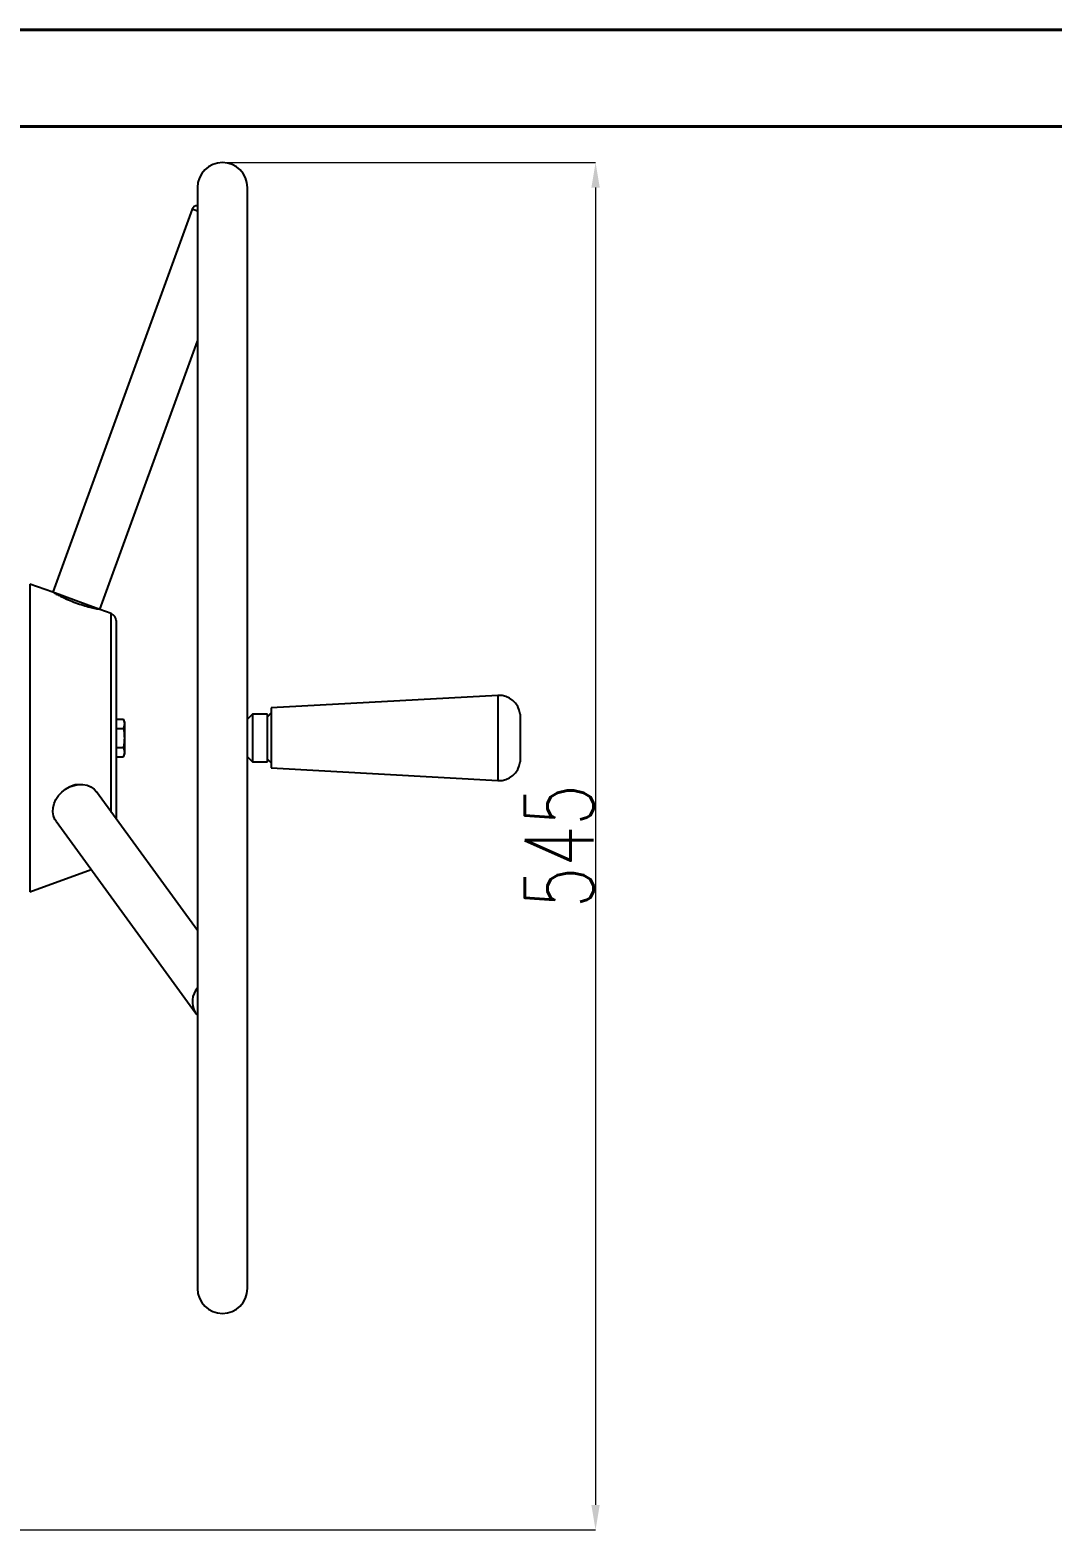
# Model space of a CAD drawing. Header units: millimetres. Extents: x 1486 to 4728, y 464 to 2757.
# Drawn here: x 2839 to 3247, y 2157 to 2757 of the extents above; entities that cross this region are included whole.
import ezdxf

# ---------------------------------------------------------------- set-up
doc = ezdxf.new("R2010")
doc.units = ezdxf.units.MM
for name, color, linetype, lineweight in [('AM_5', 3, 'Continuous', 25), ('AM_BOR', 7, 'Continuous', 50), ('粗实线', 7, 'Continuous', 40)]:
    doc.layers.add(name, color=color, linetype=linetype, lineweight=lineweight)
doc.styles.add('SLDTEXTSTYLE1', font='txt.shx', dxfattribs={"width": 0.7, "bigfont": 'gbcbig.shx'})
doc.dimstyles.new('SLDDIMSTYLE12$0', dxfattribs={"dimtxt": 12, "dimasz": 10, "dimexe": 0, "dimexo": 0.0625, "dimgap": 0.875, "dimtad": 1, "dimdec": 1, "dimlfac": 1.8, "dimrnd": 1e-09, "dimzin": 12, "dimdsep": 46, "dimtxsty": 'SLDTEXTSTYLE1', "dimcen": 0.09, "dimdle": 8.16, "dimclrd": 3, "dimclre": 3, "dimadec": 0, "dimazin": 3, "dimtfac": 1, "dimtdec": 1, "dimtofl": 0, "dimtmove": 0, "dimatfit": 3, "dimfxl": 0, "dimfrac": 2, "dimtolj": 1, "dimlwd": 5, "dimlwe": 5, "dimarcsym": 0})

# ---------------------------------------------------------------- blocks, each defined once
blk = doc.blocks.new('*D49')
at = {"layer": 'AM_5', "color": 3, "lineweight": 5, "transparency": 16777216}
blk.add_line((2913.58, 2704.07), (3064.9, 2704.07), dxfattribs=at)
at = {"layer": 'AM_5', "color": 3, "linetype": 'Continuous', "lineweight": 5, "transparency": 16777216}
for p, q in [((3064.9, 2694.07), (3064.9, 2167.45)), ((2757, 2157.45), (3064.9, 2157.45))]:
    blk.add_line(p, q, dxfattribs=at)
at = {"layer": 'AM_5', "color": 3, "transparency": 16777216}
for points in [[(3063.23, 2694.07), (3066.56, 2694.07), (3064.9, 2704.07)], [(3063.23, 2167.45), (3066.56, 2167.45), (3064.9, 2157.45)]]:
    blk.add_solid(points, dxfattribs=at)
at = {"layer": 'Defpoints', "color": 0, "transparency": 16777216}
for p in [(2913.52, 2704.07), (2756.94, 2157.45), (3064.9, 2157.45)]:
    blk.add_point(p, dxfattribs=at)
at = {"layer": 'AM_5', "color": 0, "transparency": 16777216, "insert": (3050.31, 2430.76), "char_height": 12, "attachment_point": 5, "rotation": 90, "style": 'SLDTEXTSTYLE1'}
blk.add_mtext('\\A1;{\\H2.28571x;545}', dxfattribs=at)
blk = doc.blocks.new('rA3')
at = {"layer": '粗实线'}
for p, q in [((753.384, 421.26), (333.384, 421.26)), ((748.384, 416.26), (358.384, 416.26))]:
    blk.add_line(p, q, dxfattribs=at)

msp = doc.modelspace()

# ---------------------------------------------------------------- linework, layer by layer
at = {"color": 7, "linetype": 'Continuous', "lineweight": 25}
for p, q in [((2905.76, 2694.038), (2905.76, 2254.038)), ((2925.76, 2481.538), (2925.76, 2694.038)), ((2903.675, 2685.429), (2847.926, 2532.259)), ((2905.76, 2684.67), (2903.675, 2685.429)), ((2866.72, 2525.418), (2905.76, 2632.681)), ((2847.926, 2532.259), (2838.821, 2535.572)), ((2838.821, 2535.572), (2838.821, 2474.038)), ((2857.323, 2528.838), (2847.926, 2532.259)), ((2866.72, 2525.418), (2857.323, 2528.838)), ((2871.286, 2523.756), (2866.72, 2525.418)), ((2871.286, 2444.447), (2871.286, 2523.756)), ((2873.26, 2520.937), (2873.26, 2441.735)), ((3025.849, 2491.038), (2935.26, 2486.038)), ((3025.849, 2491.038), (3025.849, 2457.038)), ((2927.76, 2483.538), (2925.76, 2481.538)), ((2933.76, 2483.538), (2927.76, 2483.538)), ((2927.76, 2483.538), (2927.76, 2464.538)), ((2935.26, 2484.038), (2933.76, 2482.538)), ((2933.76, 2464.538), (2933.76, 2483.538)), ((2935.26, 2486.038), (2935.26, 2462.038)), ((3034.76, 2483.538), (3034.76, 2464.538)), ((2873.26, 2481.543), (2876.194, 2481.543)), ((2873.26, 2477.791), (2876.194, 2477.791)), ((2876.56, 2480.538), (2876.194, 2481.543)), ((2876.194, 2481.543), (2876.56, 2479.667)), ((2876.56, 2479.667), (2876.194, 2477.791)), ((2876.56, 2480.538), (2876.56, 2479.667)), ((2876.56, 2479.667), (2876.56, 2474.038)), ((2925.76, 2466.538), (2925.76, 2481.538)), ((2838.821, 2474.038), (2838.821, 2412.503)), ((2876.56, 2474.038), (2876.56, 2468.409)), ((2873.26, 2470.285), (2876.194, 2470.285)), ((2873.26, 2466.532), (2876.194, 2466.532)), ((2876.194, 2470.285), (2876.56, 2468.409)), ((2876.56, 2468.409), (2876.194, 2466.532)), ((2876.194, 2466.532), (2876.56, 2467.538)), ((2876.56, 2468.409), (2876.56, 2467.538)), ((2925.76, 2466.538), (2927.76, 2464.538)), ((2925.76, 2254.038), (2925.76, 2466.538)), ((2927.76, 2464.538), (2933.76, 2464.538)), ((2933.76, 2465.538), (2935.26, 2464.038)), ((2935.26, 2462.038), (3025.849, 2457.038)), ((2905.76, 2397.089), (2865.407, 2452.523)), ((2849.238, 2440.752), (2904.987, 2364.167)), ((2838.821, 2412.503), (2863.313, 2421.417)), ((2904.987, 2364.167), (2904.853, 2364.359)), ((2904.99, 2364.163), (2905.233, 2363.894))]:
    msp.add_line(p, q, dxfattribs=at)
at = {"color": 7, "linetype": 'Continuous', "lineweight": 25, "flags": 128}
msp.add_lwpolyline([(2849.238, 2440.752), (2848.775, 2441.484), (2848.191, 2442.934), (2847.936, 2444.517), (2848.021, 2446.177), (2848.443, 2447.854), (2849.185, 2449.487), (2850.221, 2451.016), (2851.514, 2452.388), (2853.017, 2453.551), (2854.675, 2454.465), (2856.429, 2455.096), (2858.216, 2455.421), (2859.97, 2455.429), (2861.629, 2455.119), (2863.131, 2454.502), (2864.424, 2453.601), (2865.407, 2452.523)], dxfattribs=at)
at = {"color": 7, "linetype": 'Continuous', "lineweight": 25}
for centre, radius, start, end in [((2915.76, 2694.038), 10, 0, 180), ((2905.554, 2684.745), 2, 84.09849, 160), ((2870.26, 2520.937), 3, 0, 70), ((3026.318, 2482.551), 8.5, 6.668652, 93.159195), ((3026.318, 2465.525), 8.5, 266.840805, 353.331348), ((2912.275, 2368.615), 8.556, 139.592846, 209.828726), ((2915.76, 2254.038), 10, 180, 0)]:
    msp.add_arc(centre, radius, start, end, dxfattribs=at)
for points, knots in [([(2848.511, 2532.025), (2848.484, 2532.039), (2848.395, 2532.088), (2849.239, 2531.626), (2850.934, 2530.746), (2853.391, 2529.576), (2856.297, 2528.362), (2859.336, 2527.288), (2862.17, 2526.468), (2864.457, 2525.93), (2865.983, 2525.636), (2866.137, 2525.609), (2866.211, 2525.596)], [0, 0, 0, 0, 0.0461501, 0.1522879, 0.258856, 0.3665089, 0.4741937, 0.5806918, 0.6865461, 0.7933412, 0.9012258, 1, 1, 1, 1]), ([(2876.194, 2477.791), (2876.249, 2477.477), (2876.466, 2476.237), (2876.52, 2474.978), (2876.56, 2474.038)], [0, 0, 0, 0, 0.2530667, 1, 1, 1, 1]), ([(2876.56, 2474.038), (2876.493, 2472.813), (2876.424, 2471.555), (2876.2, 2470.318), (2876.194, 2470.285)], [0, 0, 0, 0, 0.97300478, 1, 1, 1, 1]), ([(2858.24, 2455.284), (2858.035, 2455.3), (2856.86, 2455.389), (2855.255, 2454.893), (2854.119, 2454.094), (2853.84, 2453.897)], [0, 0, 0, 0, 0.1376053, 0.7876369, 1, 1, 1, 1]), ([(2904.869, 2364.4), (2905.041, 2364.118), (2905.274, 2363.736), (2905.613, 2363.444), (2905.702, 2363.367)], [0, 0, 0, 0, 0.73709434, 1, 1, 1, 1])]:
    msp.add_open_spline(points, degree=3, knots=knots, dxfattribs=at)

# ---------------------------------------------------------------- block references
at = {"layer": 'AM_BOR', "xscale": 7.720839843750002, "yscale": 7.720839843750002, "zscale": 7.720839843750002}
msp.add_blockref('rA3', (-1088.43, -495.446), dxfattribs=at)

# ---------------------------------------------------------------- dimensions: what is measured, and where the dimension line sits
at = {"layer": 'AM_5'}
dim = msp.add_linear_dim(base=(3064.896, 2157.446), p1=(2913.522, 2704.071), p2=(2756.936, 2157.446), angle=90, text='{\\H2.28571x;545}', dimstyle='SLDDIMSTYLE12$0', override={"dimlfac": 1}, dxfattribs=at)
dim.commit()
dim.dimension.update_dxf_attribs({"geometry": '*D49', "text_midpoint": (3064.896, 2430.758), "dimtype": 160})

doc.saveas('drawing.dxf')
